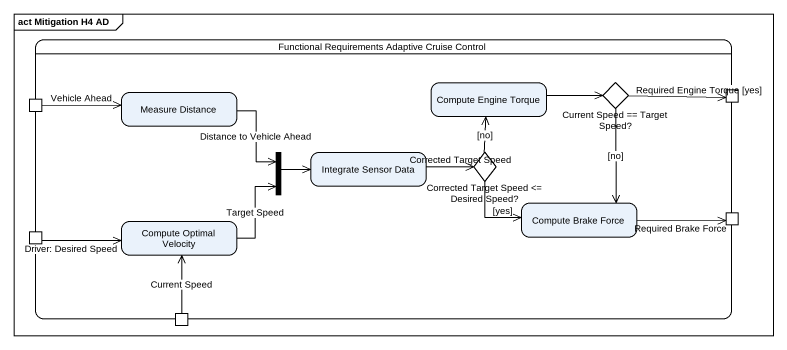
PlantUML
@startuml
mainframe act Mitigation H4 AD
hide empty description
state "Functional Requirements Adaptive Cruise Control" as Functional_Requirements {
  state pin1 <<outputPin>>
  state "Measure Distance" as Measure_Distance
  state "Compute Engine Torque" as Compute_Engine_Torque
  state "Current Speed == Target Speed?" as Current_Speed_Target_Speed <<choice>>
  state pin2 <<inputPin>>
  state fork1 <<join>>
  state "Integrate Sensor Data" as Integrate_Sensor_Data
  state "Corrected Target Speed <= Desired Speed?" as Corrected_Target_Speed <<choice>>
  state "Compute Brake Force" as Compute_Brake_Force
  state pin3 <<inputPin>>
  state pin4 <<outputPin>>
  state "Compute Optimal Velocity" as Compute_Optimal_Velocity
  state pin5 <<outputPin>>
}
pin1 -right-> Measure_Distance : Vehicle Ahead
Measure_Distance --> fork1 : Distance to Vehicle Ahead
Compute_Engine_Torque -right-> Current_Speed_Target_Speed
Current_Speed_Target_Speed -right-> pin2 : Required Engine Torque [yes]
Current_Speed_Target_Speed --> Compute_Brake_Force : [no]
fork1 -right-> Integrate_Sensor_Data
Integrate_Sensor_Data -right-> Corrected_Target_Speed : Corrected Target Speed
Corrected_Target_Speed -up-> Compute_Engine_Torque : [no]
Corrected_Target_Speed -right-> Compute_Brake_Force : [yes]
Compute_Brake_Force -right-> pin3 : Required Brake Force
pin4 -right-> Compute_Optimal_Velocity : Driver: Desired Speed
Compute_Optimal_Velocity -up-> fork1 : Target Speed
pin5 -up-> Compute_Optimal_Velocity : Current Speed
@enduml
